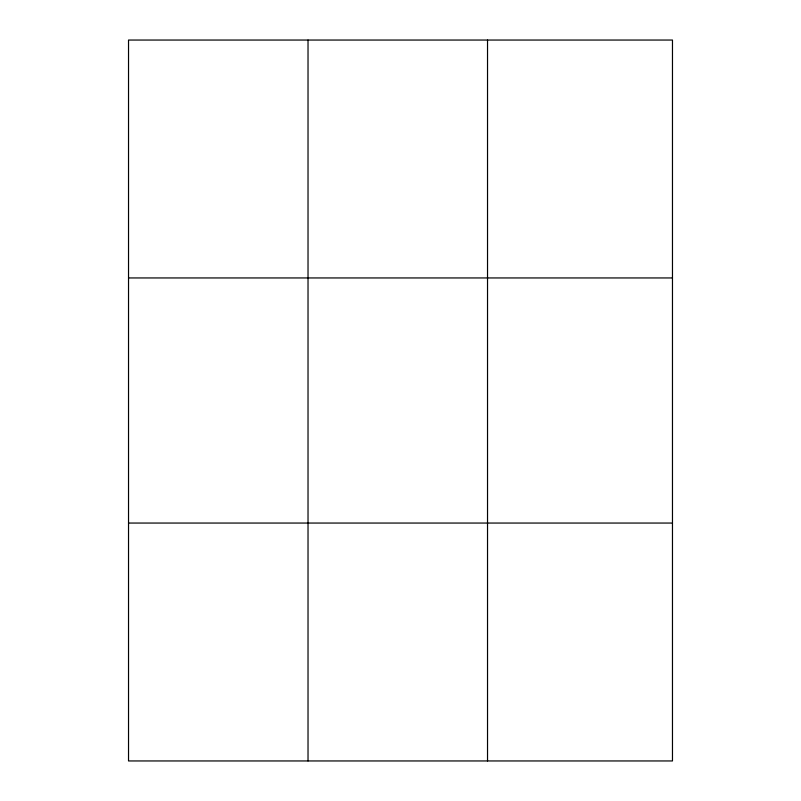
<?xml version="1.0" encoding="UTF-8"?>
<svg xmlns="http://www.w3.org/2000/svg" width="801" height="801" viewBox="0 0 801 801"><rect width="100%" height="100%" fill="white"/><g stroke="black" fill="none" stroke-linecap="round" stroke-linejoin="round"><path stroke-width="1.2" d="M308.025 760.95L308.025 40.05M487.529 760.95L487.529 40.05M672.47 523.053L672.47 760.95L128.53 760.95L128.53 40.05L672.47 40.05L672.47 523.053L128.53 523.053M128.53 277.947L672.47 277.947"/></g></svg>
